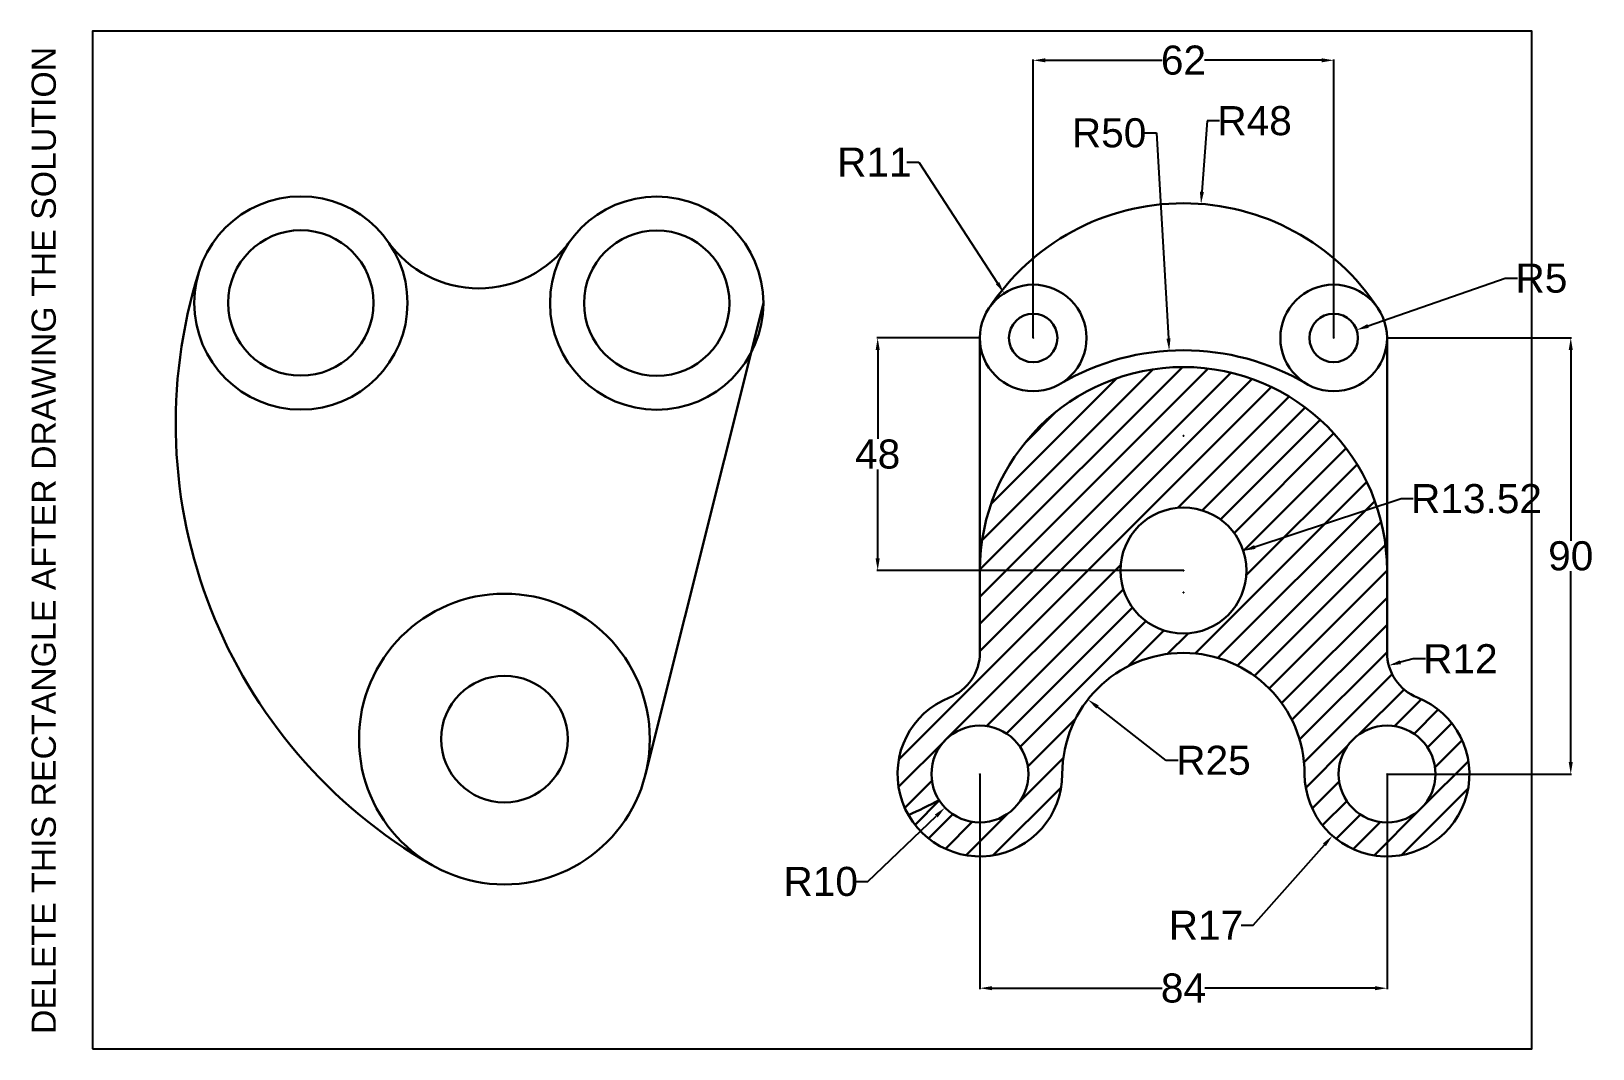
# Model space of a CAD drawing. Header units: millimetres. Extents: x -13 to 310, y 0 to 210.
import ezdxf

# ---------------------------------------------------------------- set-up
doc = ezdxf.new("R2010")
doc.units = ezdxf.units.MM
doc.layers.add('Comments', color=10, linetype='Continuous', lineweight=13, plot=False)
doc.layers.add('thick continuous', color=7, linetype='Continuous', lineweight=30)
doc.styles.get("Standard").update_dxf_attribs({"font": 'arial.ttf'})
doc.dimstyles.get("Standard").update_dxf_attribs({"dimtxt": 6, "dimasz": 2.5, "dimexe": 0.18, "dimexo": 0.0625, "dimgap": 0.09, "dimtad": 0, "dimtih": 1, "dimtoh": 1, "dimdec": 1, "dimzin": 0, "dimdsep": 46, "dimtxsty": 'Standard', "dimcen": 0.09, "dimadec": 0, "dimazin": 0, "dimtfac": 1, "dimtdec": 1, "dimtofl": 0, "dimtmove": 0, "dimatfit": 3, "dimfxl": 1, "dimtolj": 1, "dimtzin": 0, "dimarcsym": 0})

# ---------------------------------------------------------------- blocks, each defined once
blk = doc.blocks.new('*D3')
at = {"layer": 'Defpoints', "color": 0}
for p in [(256.09, 204), (194.09, 146.7), (256.09, 146.7)]:
    blk.add_point(p, dxfattribs=at)
at = {"layer": 'thick continuous', "color": 0, "lineweight": -2}
for p, q in [((194.09, 146.76), (194.09, 204.18)), ((196.59, 204), (220.72, 204)), ((253.59, 204), (229.46, 204)), ((256.09, 146.76), (256.09, 204.18))]:
    blk.add_line(p, q, dxfattribs=at)
at = {"layer": 'thick continuous', "color": 0}
for points in [[(196.59, 204.42), (196.59, 203.58), (194.09, 204)], [(253.59, 203.58), (253.59, 204.42), (256.09, 204)]]:
    blk.add_solid(points, dxfattribs=at)
at = {"layer": 'thick continuous', "color": 0, "insert": (225.09, 204), "char_height": 6, "attachment_point": 5}
blk.add_mtext('\\A1;62', dxfattribs=at)
blk = doc.blocks.new('*D4')
at = {"layer": 'Defpoints', "color": 0}
for p in [(260.81, 148.34), (256.09, 146.7)]:
    blk.add_point(p, dxfattribs=at)
at = {"layer": 'thick continuous', "color": 0, "lineweight": -2}
for p, q in [((291.5, 159), (263.18, 149.16)), ((294, 159), (291.5, 159))]:
    blk.add_line(p, q, dxfattribs=at)
at = {"layer": 'thick continuous', "color": 0}
for p, q in [((256.05, 146.7), (256.14, 146.7)), ((256.09, 146.65), (256.09, 146.74))]:
    blk.add_line(p, q, dxfattribs=at)
blk.add_solid([(263.04, 149.55), (263.31, 148.77), (260.81, 148.34)], dxfattribs=at)
at = {"layer": 'thick continuous', "color": 0, "insert": (298.95, 159), "char_height": 6, "attachment_point": 5}
blk.add_mtext('\\A1;R5', dxfattribs=at)
blk = doc.blocks.new('*D5')
at = {"layer": 'Defpoints', "color": 0}
for p in [(188.1, 155.92), (194.09, 146.7)]:
    blk.add_point(p, dxfattribs=at)
at = {"layer": 'thick continuous', "color": 0, "lineweight": -2}
for p, q in [((168, 183), (170.5, 183)), ((170.5, 183), (186.74, 158.02))]:
    blk.add_line(p, q, dxfattribs=at)
at = {"layer": 'thick continuous', "color": 0}
for p, q in [((194.05, 146.7), (194.14, 146.7)), ((194.09, 146.65), (194.09, 146.74))]:
    blk.add_line(p, q, dxfattribs=at)
blk.add_solid([(186.39, 157.79), (187.08, 158.24), (188.1, 155.92)], dxfattribs=at)
at = {"layer": 'thick continuous', "color": 0, "insert": (161.32, 183), "char_height": 6, "attachment_point": 5}
blk.add_mtext('\\A1;R11', dxfattribs=at)
blk = doc.blocks.new('*D6')
at = {"layer": 'Defpoints', "color": 0}
for p in [(183.09, 56.7), (175.88, 49.77)]:
    blk.add_point(p, dxfattribs=at)
at = {"layer": 'thick continuous', "color": 0}
for p, q in [((183.05, 56.7), (183.14, 56.7)), ((183.09, 56.65), (183.09, 56.74))]:
    blk.add_line(p, q, dxfattribs=at)
at = {"layer": 'thick continuous', "color": 0, "lineweight": -2}
for p, q in [((160, 34.5), (174.08, 48.03)), ((157.5, 34.5), (160, 34.5))]:
    blk.add_line(p, q, dxfattribs=at)
at = {"layer": 'thick continuous', "color": 0}
blk.add_solid([(174.37, 47.73), (173.79, 48.34), (175.88, 49.77)], dxfattribs=at)
at = {"layer": 'thick continuous', "color": 0, "insert": (150.25, 34.5), "char_height": 6, "attachment_point": 5}
blk.add_mtext('\\A1;R10', dxfattribs=at)
blk = doc.blocks.new('*D7')
at = {"layer": 'Defpoints', "color": 0}
for p in [(267.09, 56.7), (255.83, 43.96)]:
    blk.add_point(p, dxfattribs=at)
at = {"layer": 'thick continuous', "color": 0}
for p, q in [((267.05, 56.7), (267.14, 56.7)), ((267.09, 56.65), (267.09, 56.74))]:
    blk.add_line(p, q, dxfattribs=at)
at = {"layer": 'thick continuous', "color": 0, "lineweight": -2}
for p, q in [((239.5, 25.5), (254.17, 42.09)), ((237, 25.5), (239.5, 25.5))]:
    blk.add_line(p, q, dxfattribs=at)
at = {"layer": 'thick continuous', "color": 0}
blk.add_solid([(254.48, 41.81), (253.86, 42.37), (255.83, 43.96)], dxfattribs=at)
at = {"layer": 'thick continuous', "color": 0, "insert": (229.74, 25.5), "char_height": 6, "attachment_point": 5}
blk.add_mtext('\\A1;R17', dxfattribs=at)
blk = doc.blocks.new('*D8')
at = {"layer": 'Defpoints', "color": 0}
for p in [(205.38, 72.08), (225.09, 56.7)]:
    blk.add_point(p, dxfattribs=at)
at = {"layer": 'thick continuous', "color": 0, "lineweight": -2}
for p, q in [((221.5, 59.5), (207.35, 70.54)), ((224, 59.5), (221.5, 59.5))]:
    blk.add_line(p, q, dxfattribs=at)
at = {"layer": 'thick continuous', "color": 0}
blk.add_solid([(207.61, 70.87), (207.1, 70.21), (205.38, 72.08)], dxfattribs=at)
at = {"layer": 'thick continuous', "color": 0, "insert": (231.28, 59.5), "char_height": 6, "attachment_point": 5}
blk.add_mtext('\\A1;R25', dxfattribs=at)
blk = doc.blocks.new('*D9')
at = {"layer": 'Defpoints', "color": 0}
for p in [(277.09, 81.78), (267.46, 79.1)]:
    blk.add_point(p, dxfattribs=at)
at = {"layer": 'thick continuous', "color": 0, "lineweight": -2}
for p, q in [((272.5, 80.5), (269.87, 79.77)), ((275, 80.5), (272.5, 80.5))]:
    blk.add_line(p, q, dxfattribs=at)
at = {"layer": 'thick continuous', "color": 0}
blk.add_solid([(269.75, 80.17), (269.98, 79.37), (267.46, 79.1)], dxfattribs=at)
at = {"layer": 'thick continuous', "color": 0, "insert": (282.23, 80.5), "char_height": 6, "attachment_point": 5}
blk.add_mtext('\\A1;R12', dxfattribs=at)
blk = doc.blocks.new('*D10')
at = {"layer": 'Defpoints', "color": 0}
for p in [(267.09, 146.7), (267.05, 56.7), (305, 56.7)]:
    blk.add_point(p, dxfattribs=at)
at = {"layer": 'thick continuous', "color": 0, "lineweight": -2}
for p, q in [((267.15, 146.7), (305.18, 146.7)), ((305, 144.2), (305, 104.85)), ((305, 59.2), (305, 98.54)), ((267.11, 56.7), (305.18, 56.7))]:
    blk.add_line(p, q, dxfattribs=at)
at = {"layer": 'thick continuous', "color": 0}
for points in [[(305.42, 144.2), (304.58, 144.2), (305, 146.7)], [(304.58, 59.2), (305.42, 59.2), (305, 56.7)]]:
    blk.add_solid(points, dxfattribs=at)
at = {"layer": 'thick continuous', "color": 0, "insert": (305, 101.7), "char_height": 6, "attachment_point": 5}
blk.add_mtext('\\A1;90', dxfattribs=at)
blk = doc.blocks.new('*D12')
at = {"layer": 'Defpoints', "color": 0}
for p in [(183.09, 56.65), (267.09, 56.74), (267.09, 12.5)]:
    blk.add_point(p, dxfattribs=at)
at = {"layer": 'thick continuous', "color": 0, "lineweight": -2}
for p, q in [((183.09, 56.59), (183.09, 12.32)), ((267.09, 56.68), (267.09, 12.32)), ((185.59, 12.5), (220.71, 12.5)), ((264.59, 12.5), (229.47, 12.5))]:
    blk.add_line(p, q, dxfattribs=at)
at = {"layer": 'thick continuous', "color": 0}
for points in [[(185.59, 12.92), (185.59, 12.08), (183.09, 12.5)], [(264.59, 12.08), (264.59, 12.92), (267.09, 12.5)]]:
    blk.add_solid(points, dxfattribs=at)
at = {"layer": 'thick continuous', "color": 0, "insert": (225.09, 12.5), "char_height": 6, "attachment_point": 5}
blk.add_mtext('\\A1;84', dxfattribs=at)
blk = doc.blocks.new('*D13')
at = {"layer": 'Defpoints', "color": 0}
for p in [(228.71, 174.36), (225.09, 126.5)]:
    blk.add_point(p, dxfattribs=at)
at = {"layer": 'thick continuous', "color": 0, "lineweight": -2}
for p, q in [((230, 191.5), (228.89, 176.86)), ((232.5, 191.5), (230, 191.5))]:
    blk.add_line(p, q, dxfattribs=at)
at = {"layer": 'thick continuous', "color": 0}
for p, q in [((225.05, 126.5), (225.14, 126.5)), ((225.09, 126.45), (225.09, 126.54))]:
    blk.add_line(p, q, dxfattribs=at)
blk.add_solid([(228.48, 176.89), (229.31, 176.82), (228.71, 174.36)], dxfattribs=at)
at = {"layer": 'thick continuous', "color": 0, "insert": (239.76, 191.5), "char_height": 6, "attachment_point": 5}
blk.add_mtext('\\A1;R48', dxfattribs=at)
blk = doc.blocks.new('*D14')
at = {"layer": 'Defpoints', "color": 0}
for p in [(222.15, 144.08), (225.09, 94.16)]:
    blk.add_point(p, dxfattribs=at)
at = {"layer": 'thick continuous', "color": 0, "lineweight": -2}
for p, q in [((217, 189), (219.5, 189)), ((219.5, 189), (222, 146.57))]:
    blk.add_line(p, q, dxfattribs=at)
at = {"layer": 'thick continuous', "color": 0}
for p, q in [((225.05, 94.16), (225.14, 94.16)), ((225.09, 94.12), (225.09, 94.21))]:
    blk.add_line(p, q, dxfattribs=at)
blk.add_solid([(221.59, 146.55), (222.42, 146.6), (222.15, 144.08)], dxfattribs=at)
at = {"layer": 'thick continuous', "color": 0, "insert": (209.75, 189), "char_height": 6, "attachment_point": 5}
blk.add_mtext('\\A1;R50', dxfattribs=at)
blk = doc.blocks.new('*D15')
at = {"layer": 'Defpoints', "color": 0}
for p in [(183.09, 146.7), (162, 98.7), (225.09, 98.7)]:
    blk.add_point(p, dxfattribs=at)
at = {"layer": 'thick continuous', "color": 0, "lineweight": -2}
for p, q in [((183.03, 146.7), (161.82, 146.7)), ((162, 144.2), (162, 125.85)), ((162, 101.2), (162, 119.54)), ((225.03, 98.7), (161.82, 98.7))]:
    blk.add_line(p, q, dxfattribs=at)
at = {"layer": 'thick continuous', "color": 0}
for points in [[(162.42, 144.2), (161.58, 144.2), (162, 146.7)], [(161.58, 101.2), (162.42, 101.2), (162, 98.7)]]:
    blk.add_solid(points, dxfattribs=at)
at = {"layer": 'thick continuous', "color": 0, "insert": (162, 122.7), "char_height": 6, "attachment_point": 5}
blk.add_mtext('\\A1;48', dxfattribs=at)
blk = doc.blocks.new('*D16')
at = {"layer": 'Defpoints', "color": 0}
for p in [(237.44, 102.77), (225.09, 98.7)]:
    blk.add_point(p, dxfattribs=at)
at = {"layer": 'thick continuous', "color": 0, "lineweight": -2}
for p, q in [((270, 113.5), (239.81, 103.55)), ((272.5, 113.5), (270, 113.5))]:
    blk.add_line(p, q, dxfattribs=at)
at = {"layer": 'thick continuous', "color": 0}
for p, q in [((225.05, 98.7), (225.14, 98.7)), ((225.09, 98.65), (225.09, 98.74))]:
    blk.add_line(p, q, dxfattribs=at)
blk.add_solid([(239.68, 103.95), (239.94, 103.15), (237.44, 102.77)], dxfattribs=at)
at = {"layer": 'thick continuous', "color": 0, "insert": (285.55, 113.5), "char_height": 6, "attachment_point": 5}
blk.add_mtext('\\A1;R13.52', dxfattribs=at)

msp = doc.modelspace()

# ---------------------------------------------------------------- hatches: boundary and pattern name
at = {"layer": 'thick continuous'}
h = msp.add_hatch(dxfattribs=at)
h.set_pattern_fill('ANSI31', color=256, scale=1.25)
h.paths.add_polyline_path([(183.09, 98.7), (183.09, 81.78, -0.306979), (176.8, 72.49, 1.885915), (200.09, 56.7, -1), (250.09, 56.7, 1.885915), (273.39, 72.49, -0.306979), (267.09, 81.78), (267.09, 98.7, 1)])
h.paths.add_polyline_path([(238.09, 98.7, -1), (212.09, 98.7, -1)], flags=16)
h.paths.add_polyline_path([(193.09, 56.7, -1), (173.09, 56.7, -1)], flags=16)
h.paths.add_polyline_path([(277.09, 56.7, -1), (257.09, 56.7, -1)], flags=16)

# ---------------------------------------------------------------- linework, layer by layer
msp.add_lwpolyline([(0, 0), (297, 0), (297, 210), (0, 210)], close=True)
for p, q in [((138.41, 153.88), (114.09, 56.64)), ((183.09, 146.7), (183.09, 81.78)), ((267.09, 146.7), (267.09, 81.78))]:
    msp.add_line(p, q, dxfattribs=at)
for centre, radius in [((42.99, 153.92), 22), ((42.99, 153.92), 22), ((42.99, 153.92), 22), ((42.99, 153.92), 22), ((42.99, 153.92), 22), ((116.41, 153.88), 22), ((42.99, 153.92), 15), ((116.41, 153.88), 15), ((194.09, 146.7), 11), ((256.09, 146.7), 11), ((194.09, 146.7), 5), ((256.09, 146.7), 5), ((225.09, 98.7), 13), ((84.99, 63.92), 30), ((84.99, 63.92), 13.06), ((183.09, 56.7), 10), ((267.09, 56.7), 10)]:
    msp.add_circle(centre, radius, dxfattribs=at)
for centre, radius, start, end in [((225.09, 126.5), 48, 33.0875, 146.9125), ((79.71, 179.92), 23, 215.296, 324.6321), ((122.17, 129.05), 105, 162.5653, 240.2758), ((225.09, 94.16), 50, 59.4562, 120.5438), ((225.09, 98.7), 42, 0, 180), ((173.09, 81.78), 10, 291.7385, 0), ((225.09, 56.7), 25, 0, 180), ((277.09, 81.78), 10, 180, 248.2615), ((183.09, 56.7), 17, 111.7385, 0), ((267.09, 56.7), 17, 180, 68.2615), ((125.71, 144.19), 105, 293.9595, 297.7956)]:
    msp.add_arc(centre, radius, start, end, dxfattribs=at)

# ---------------------------------------------------------------- texts
at = {"layer": 'Comments'}
msp.add_text('DELETE THIS RECTANGLE AFTER DRAWING THE SOLUTION', height=5, rotation=90, dxfattribs=at).set_placement((-7.57, 3.05))

# ---------------------------------------------------------------- dimensions: what is measured, and where the dimension line sits
at = {"layer": 'thick continuous'}
for base, p1, p2, picture, middle in [((256.09, 204), (194.09, 146.7), (256.09, 146.7), '*D3', (225.09, 204)), ((267.09, 12.5), (183.09, 56.65), (267.09, 56.74), '*D12', (225.09, 12.5))]:
    dim = msp.add_linear_dim(base=base, p1=p1, p2=p2, dimstyle='Standard', override={"dimdec": 0, "dimlfac": 1, "dimrnd": 0}, dxfattribs=at)
    dim.commit()
    dim.dimension.update_dxf_attribs({"geometry": picture, "text_midpoint": middle})
for center, mpoint, picture, middle in [((225.09, 126.5), (228.71, 174.36), '*D13', (239.76, 191.5)), ((225.09, 94.16), (222.15, 144.08), '*D14', (209.75, 189)), ((194.09, 146.7), (188.1, 155.92), '*D5', (161.32, 183)), ((256.09, 146.7), (260.81, 148.34), '*D4', (298.95, 159)), ((225.09, 56.7), (205.38, 72.08), '*D8', (231.28, 59.5)), ((183.09, 56.7), (175.88, 49.77), '*D6', (150.25, 34.5)), ((267.09, 56.7), (255.83, 43.96), '*D7', (229.74, 25.5))]:
    dim = msp.add_radius_dim(center=center, mpoint=mpoint, dimstyle='Standard', override={"dimdec": 0, "dimrnd": 0}, dxfattribs=at)
    dim.commit()
    dim.dimension.update_dxf_attribs({"geometry": picture, "text_midpoint": middle, "dimtype": 164})
for base, p1, p2, picture, middle in [((162, 98.7), (183.09, 146.7), (225.09, 98.7), '*D15', (162, 122.7)), ((305, 56.7), (267.09, 146.7), (267.05, 56.7), '*D10', (305, 101.7))]:
    dim = msp.add_linear_dim(base=base, p1=p1, p2=p2, angle=90, dimstyle='Standard', override={"dimdec": 0, "dimlfac": 1, "dimrnd": 0}, dxfattribs=at)
    dim.commit()
    dim.dimension.update_dxf_attribs({"geometry": picture, "text_midpoint": middle})
for center, mpoint, text, picture, middle in [((225.09, 98.7), (237.44, 102.77), 'R13.52', '*D16', (285.55, 113.5)), ((277.09, 81.78), (267.46, 79.1), 'R12', '*D9', (282.23, 80.5))]:
    dim = msp.add_radius_dim(center=center, mpoint=mpoint, text=text, dimstyle='Standard', dxfattribs=at)
    dim.commit()
    dim.dimension.update_dxf_attribs({"geometry": picture, "text_midpoint": middle, "dimtype": 164})

doc.saveas('drawing.dxf')
